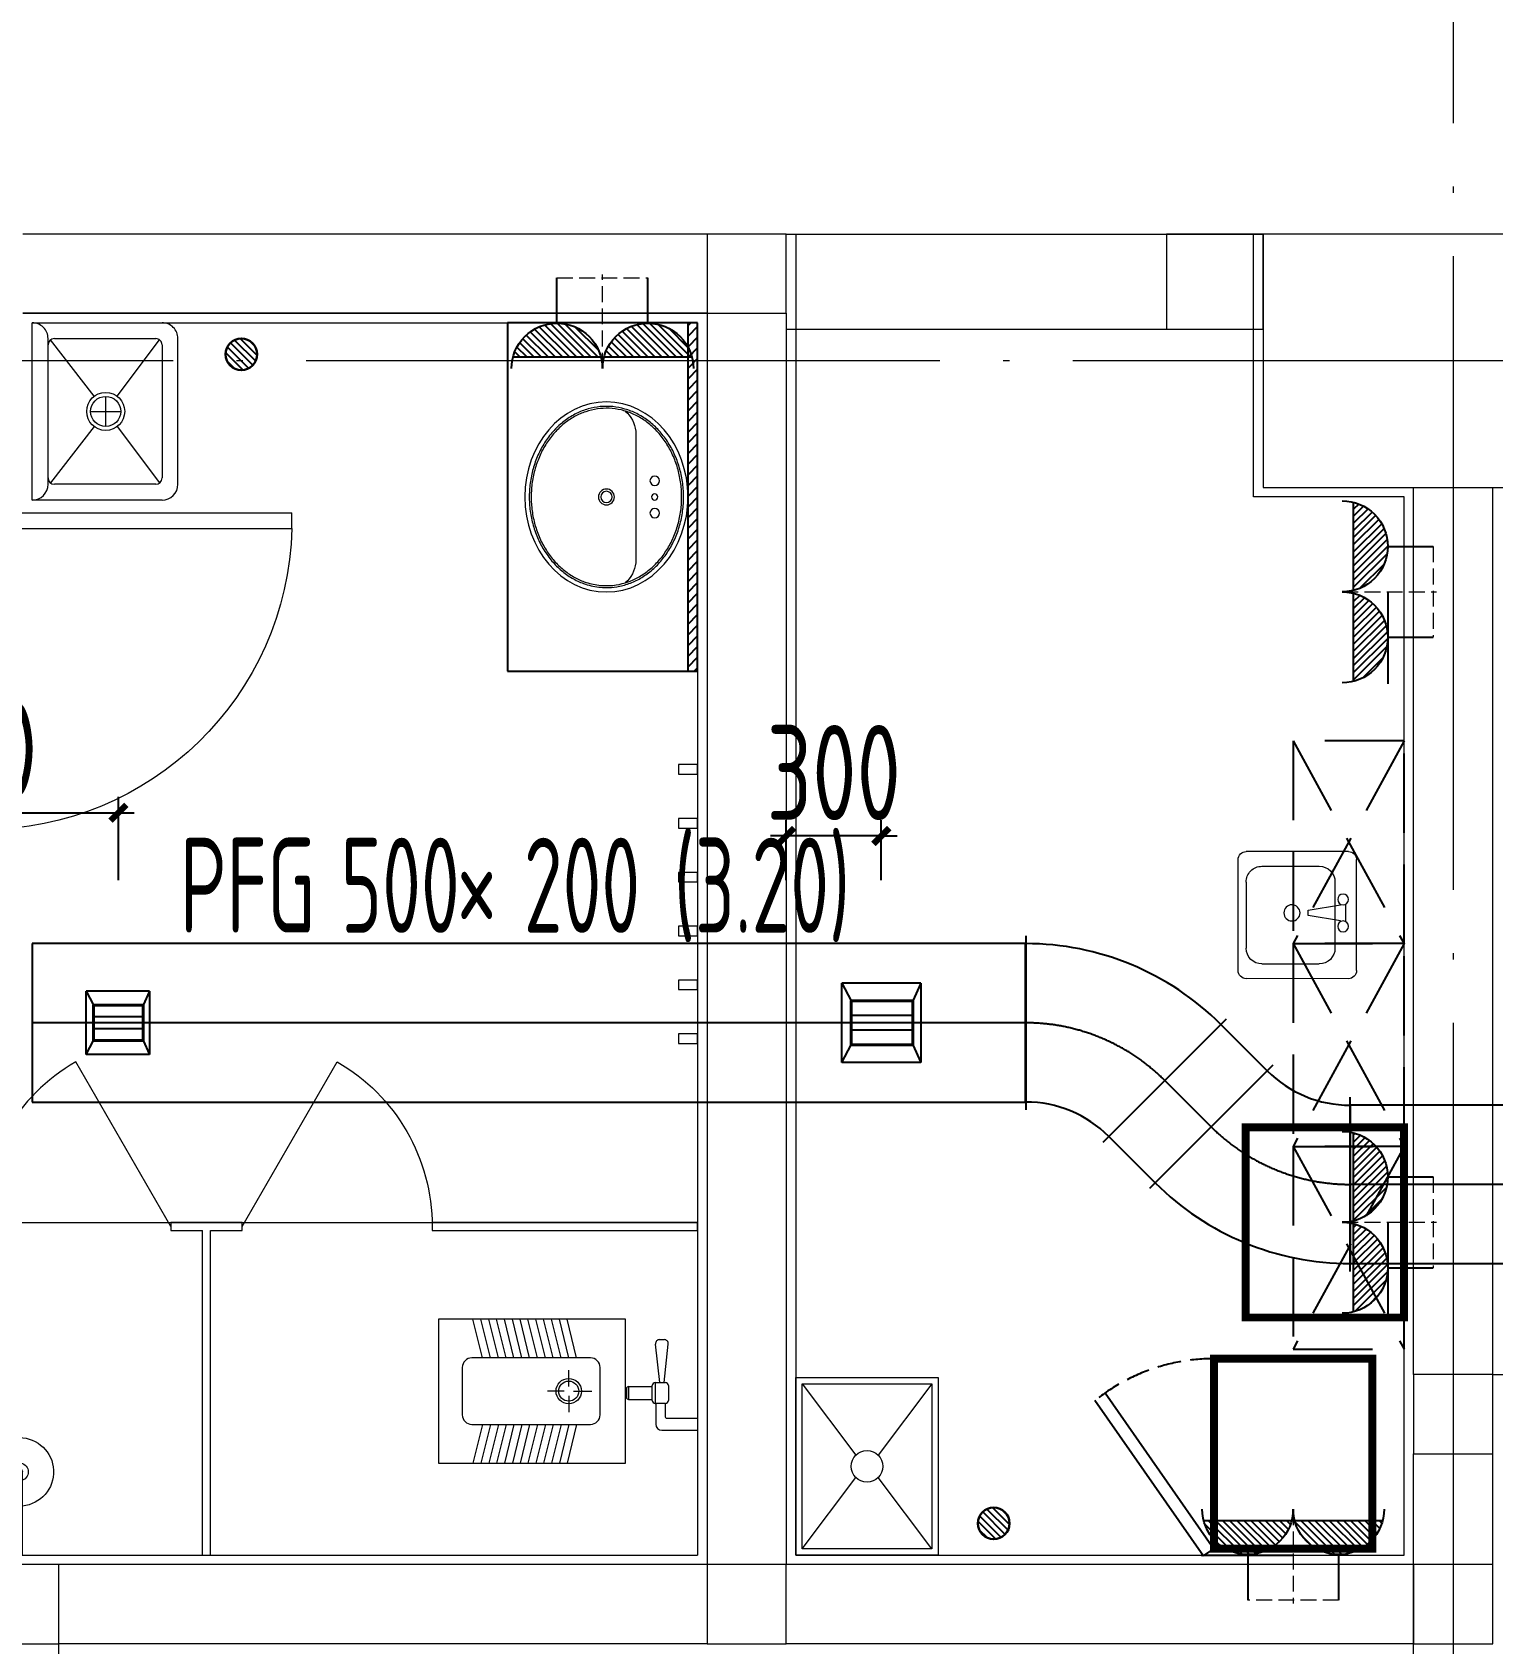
# Model space of a CAD drawing. Extents: x 13114849 to 13479250, y 160225 to 278773.
# Drawn here: x 13287413 to 13292022, y 190660 to 195746 of the extents above; entities that cross this region are included whole.
import ezdxf

# ---------------------------------------------------------------- set-up
doc = ezdxf.new("R2010")
doc.units = 0
doc.header["$LTSCALE"] = 1000
doc.header["$MEASUREMENT"] = 0
for name, pattern in [('_DASH', [0.6, 0.4, -0.2]), ('_虚线L', [0.375, 0.25, -0.125]), ('CENTER2', [28.575, 19.05, -3.175, 3.175, -3.175]), ('DASH', [0.35, 0.25, -0.1]), ('DOTE', [2.42, 2, -0.2, 0.02, -0.2])]:
    doc.linetypes.add(name, pattern=pattern)
for name, color, linetype in [('1-人性化', 1, 'Continuous'), ('1-其他设备', 253, 'Continuous'), ('DUCT-X-P中心线', 5, 'CENTER2'), ('DUCT-X-P标注', 7, 'Continuous'), ('DUCT-X-P法兰', 2, 'Continuous'), ('DUCT-X-P管', 31, 'Continuous'), ('DUCT-X-P管端线', 2, 'Continuous'), ('DUCT-X-P风口', 7, 'Continuous'), ('DUCT-X-S管', 3, 'Continuous'), ('洁具', 253, 'Continuous')]:
    doc.layers.add(name, color=color, linetype=linetype)
doc.layers.add('1-卫生洁具', color=8, linetype='Continuous', lineweight=5)
doc.layers.add('建筑底图', color=8, linetype='Continuous', lineweight=13)
doc.styles.add('67', font='gbenor.shx', dxfattribs={"width": 0.7, "bigfont": 'hztxt.shx'})
doc.styles.add('du', font='gbenor.shx', dxfattribs={"width": 0.8, "bigfont": 'hztxt.shx'})
doc.dimstyles.new('67', dxfattribs={"dimscale": 100, "dimtxt": 3, "dimasz": 0.5, "dimexe": 0.5, "dimexo": 2, "dimgap": 0.5, "dimtad": 2, "dimdec": 0, "dimrnd": 5, "dimzin": 0, "dimdsep": 46, "dimtxsty": 'du', "dimblk": 'ARCHTICK', "dimcen": 0, "dimdle": 0.5, "dimclrd": 256, "dimclre": 256, "dimclrt": 256, "dimazin": 0, "dimtfac": 1, "dimtdec": 0, "dimtix": 1, "dimtmove": 2, "dimatfit": 3, "dimfxl": 1, "dimtolj": 1, "dimtzin": 0, "dimlwd": -1, "dimlwe": -1, "dimarcsym": 0})

# ---------------------------------------------------------------- blocks, each defined once
blk = doc.blocks.new('$风口$00000108')
for p, q in [((-250, 135), (-190, 75)), ((-250, -135), (-250, 135)), ((250, 135), (200, 75)), ((250, 135), (250, -135)), ((200, 25), (-190, 25)), ((200, -25), (-190, -25)), ((-250, -135), (-190, -75)), ((200, -75), (250, -135)), ((250, -135), (-250, -135))]:
    blk.add_line(p, q)
at = {"linetype": 'Continuous'}
blk.add_line((250, 135), (-250, 135), dxfattribs=at)
at = {"lineweight": 40}
for p, q in [((-190, 75), (200, 75)), ((-190, -75), (-190, 75)), ((200, 75), (200, -75)), ((-190, -75), (200, -75))]:
    blk.add_line(p, q, dxfattribs=at)
blk = doc.blocks.new('_ArchTick')
at = {"color": 0, "linetype": 'ByBlock', "const_width": 0.4}
blk.add_lwpolyline([(-0.5, -0.5), (0.5, 0.5)], dxfattribs=at)
blk = doc.blocks.new('*D229')
at = {"layer": 'DUCT-X-P标注', "transparency": 16777216}
for p, q in [((13286732.4, 193079.5), (13286732.4, 193332.5)), ((13287684.4, 193069.5), (13287684.4, 193332.5)), ((13286682.4, 193282.5), (13287734.4, 193282.5))]:
    blk.add_line(p, q, dxfattribs=at)
at = {"layer": 'DUCT-X-P标注', "transparency": 16777216, "xscale": 50, "yscale": 50, "zscale": 50, "rotation": 180}
blk.add_blockref('_ArchTick', (13286732.4, 193282.5), dxfattribs=at)
at = {"layer": 'DUCT-X-P标注', "transparency": 16777216, "xscale": 50, "yscale": 50, "zscale": 50}
blk.add_blockref('_ArchTick', (13287684.4, 193282.5), dxfattribs=at)
at = {"layer": 'DUCT-X-P标注', "transparency": 16777216, "insert": (13287208.4, 193482.5), "char_height": 300, "attachment_point": 5, "style": 'du'}
blk.add_mtext('\\A1;950', dxfattribs=at)
blk = doc.blocks.new('*D226')
at = {"layer": 'DUCT-X-P标注', "transparency": 16777216}
for p, q in [((13289792.4, 193069.5), (13289792.4, 193259.5)), ((13290092.4, 193069.5), (13290092.4, 193259.5)), ((13289792.4, 193209.5), (13289742.4, 193209.5)), ((13290092.4, 193209.5), (13289792.4, 193209.5)), ((13290092.4, 193209.5), (13290142.4, 193209.5))]:
    blk.add_line(p, q, dxfattribs=at)
at = {"layer": 'DUCT-X-P标注', "transparency": 16777216, "xscale": 50, "yscale": 50, "zscale": 50}
blk.add_blockref('_ArchTick', (13289792.4, 193209.5), dxfattribs=at)
at = {"layer": 'DUCT-X-P标注', "transparency": 16777216, "xscale": 50, "yscale": 50, "zscale": 50, "rotation": 180}
blk.add_blockref('_ArchTick', (13290092.4, 193209.5), dxfattribs=at)
at = {"layer": 'DUCT-X-P标注', "transparency": 16777216, "insert": (13289942.4, 193409.5), "char_height": 300, "attachment_point": 5, "style": 'du'}
blk.add_mtext('\\A1;300', dxfattribs=at)
blk = doc.blocks.new('_FZH')
blk.add_lwpolyline([(-0.5, -0.5), (0.5, -0.5), (0.5, 0.5), (-0.5, 0.5)], close=True)
blk = doc.blocks.new('$TCHSYS$APDOOR2D')
at = {"layer": '1-卫生洁具'}
blk.add_line((0.5, 0), (0, 0.866), dxfattribs=at)
at = {"layer": '1-卫生洁具', "lineweight": 13}
blk.add_arc((0.5, 0), 1, 120, 180, dxfattribs=at)
blk = doc.blocks.new('$DorLib2D$00000001')
for p, q in [((0.45, 0.975), (0.5, 0.975)), ((0.45, 0), (0.45, 0.975)), ((0.5, 0), (0.5, 0.975)), ((0.5, 0), (0.45, 0))]:
    blk.add_line(p, q)
at = {"lineweight": 13}
blk.add_arc((0.475, 0), 0.975, 91.4693, 180, dxfattribs=at)
blk = doc.blocks.new('清扫插座')
at = {"layer": '1-人性化', "linetype": 'ByBlock', "ltscale": 0.01}
h = blk.add_hatch(dxfattribs=at)
h.set_pattern_fill('ANSI31', color=0, scale=10, style=0)
h.set_pattern_definition([(45, (-1002401.411, 91279.186), (-11.22532015, 11.22532015), [])])
h.paths.add_polyline_path([(7036148.4, 9877.8, -0.134132), (7036185.9, 9943.5, -0.198912), (7036287.4, 9985.5, -0.198912), (7036388.8, 9943.5, -0.134132), (7036426.3, 9877.8)])
h.paths.add_polyline_path([(7035861.4, 9877.8, -0.134132), (7035898.9, 9943.5, -0.198912), (7036000.4, 9985.5, -0.198912), (7036101.8, 9943.5, -0.134132), (7036139.3, 9877.8)])
at = {"color": 0, "linetype": 'DASH', "ltscale": 0.2}
for p, q in [((7036287.4, 10129), (7036000.4, 10129)), ((7036143.9, 9842), (7036143.9, 10139.3))]:
    blk.add_line(p, q, dxfattribs=at)
at = {"layer": '1-人性化', "color": 0, "linetype": 'ByBlock', "ltscale": 0.01}
for p, q in [((7036000.4, 9985.5), (7036000.4, 10129)), ((7036287.4, 9985.5), (7036287.4, 10129)), ((7035854, 9986.9), (7036142.9, 9986.9)), ((7035861.4, 9877.8), (7036139.3, 9877.8)), ((7036148.4, 9877.8), (7036426.3, 9877.8))]:
    blk.add_line(p, q, dxfattribs=at)
for centre, start, end in [((7036000.4, 9842), 90, 135), ((7036000.4, 9842), 45, 90), ((7036287.4, 9842), 90, 135), ((7036287.4, 9842), 45, 90), ((7036000.4, 9842), 135, 180), ((7036000.4, 9842), 0, 45), ((7036287.4, 9842), 135, 180), ((7036287.4, 9842), 0, 45)]:
    blk.add_arc(centre, 143.5, start, end, dxfattribs=at)
blk = doc.blocks.new('A$C763A2746')
at = {"color": 0}
for p, q in [((-207.6, 203.9), (142.6, 203.9)), ((-233.1, 178.4), (-233, -144.4)), ((-51, 169.9), (0, 169.9)), ((-51, 152.9), (-34, 51)), ((-17, 51), (0, 152.9)), ((168.1, 178.4), (168.1, -144.4)), ((71.7, 135.9), (-136.7, 135.9)), ((-186.7, -94.6), (-186.7, 85.9)), ((-34, 51), (-17, 51)), ((121.7, -94.8), (121.7, 85.9)), ((71.7, -144.8), (-136.8, -144.6)), ((-207.6, -169.9), (142.6, -169.9))]:
    blk.add_line(p, q, dxfattribs=at)
for centre, radius in [((-68, 161.4), 17), ((17, 161.4), 17), ((-25.5, 0), 25.5)]:
    blk.add_circle(centre, radius, dxfattribs=at)
for centre, radius, start, end in [((-207.6, 178.4), 25.5, 90, 180), ((142.6, 178.4), 25.5, 0, 90), ((-136.7, 85.9), 50, 90, 180), ((71.7, 85.9), 50, 0, 90), ((-136.7, -94.6), 50, 180, 269.9324), ((71.7, -94.8), 50, 269.9324, 0), ((-207.6, -144.4), 25.5, 180, 270), ((142.6, -144.4), 25.5, 270, 0)]:
    blk.add_arc(centre, radius, start, end, dxfattribs=at)
blk = doc.blocks.new('冰箱')
at = {"layer": '1-其他设备', "color": 0}
for p, q in [((-677591.9, -732727.9), (-677624.7, -732750.8)), ((-677281.1, -733242.7), (-677624.7, -732750.8)), ((-677248.3, -733219.8), (-677591.9, -732727.9))]:
    blk.add_line(p, q, dxfattribs=at)
at = {"layer": '1-其他设备', "color": 0, "linetype": '_虚线L', "ltscale": 0.3, "const_width": 25}
blk.add_lwpolyline([(-678124.7, -733350.8), (-677624.7, -733350.8), (-677624.7, -732750.8), (-678124.7, -732750.8)], close=True, dxfattribs=at)
at = {"layer": '1-其他设备', "color": 0, "linetype": 'DASH', "ltscale": 0.3}
blk.add_arc((-677624.7, -732750.8), 600, 270, 308.7542, dxfattribs=at)
blk = doc.blocks.new('dtyk')
at = {"layer": '1-卫生洁具'}
blk.add_line((4640617.3, -760379.9), (4640637.3, -760379.9), dxfattribs=at)
for points in [[(4640503.7, -760379.9), (4640760.1, -760379.9)], [(4640617.3, -760379.9), (4640617.3, -760643.1)], [(4640637.3, -760379.9), (4640637.3, -760643.1)]]:
    blk.add_lwpolyline(points, dxfattribs=at)
for centre, radius, start, end in [((4640627.3, -760642.4), 108.1, 95.306, 84.694), ((4640627.3, -760642.4), 28.3, 110.6725, 69.3275), ((4640627.3, -760640), 10.5, 197.2381, 342.7619)]:
    blk.add_arc(centre, radius, start, end, dxfattribs=at)
blk = doc.blocks.new('蹲便器')
at = {"layer": '洁具', "color": 8, "lineweight": 5}
for p, q in [((-75518.7, -530036.9), (-75548.7, -529914.3)), ((-75493.6, -530036.9), (-75523.6, -529914.3)), ((-75468.4, -530036.9), (-75498.4, -529914.3)), ((-75444.4, -530036.9), (-75474.4, -529914.3)), ((-75419.3, -530036.9), (-75449.3, -529914.3)), ((-75394.2, -530036.9), (-75424.2, -529914.3)), ((-75370.2, -530036.9), (-75400.2, -529914.3)), ((-75345.1, -530036.9), (-75375.1, -529914.3)), ((-75319.9, -530036.9), (-75349.9, -529914.3)), ((-75295.9, -530036.9), (-75325.9, -529914.3)), ((-75270.8, -530036.9), (-75300.8, -529914.3)), ((-75245.7, -530036.9), (-75275.7, -529914.3)), ((-75221.7, -530036.9), (-75251.7, -529914.3)), ((-74959.3, -530114.6), (-74972.5, -529993.3)), ((-74959.7, -529979.2), (-74945, -529979.2)), ((-74944.8, -530114.6), (-74932.3, -529993.3)), ((-75246.5, -530127), (-75246.5, -530075.2)), ((-75261.2, -530141.8), (-75313.1, -530141.8)), ((-75246.5, -530156.6), (-75246.5, -530208.4)), ((-75231.7, -530141.8), (-75173.2, -530141.8)), ((-75064.1, -530133.9), (-75064.1, -530161.7)), ((-75057.7, -530127.5), (-74983.1, -530127.5)), ((-75057.7, -530127.5), (-75057.7, -530168.1)), ((-74983.1, -530171.3), (-74983.1, -530124.2)), ((-74973.5, -530114.6), (-74941.5, -530114.6)), ((-74973.5, -530114.6), (-74973.5, -530180.9)), ((-74931.9, -530124.2), (-74931.9, -530171.3)), ((-75057.7, -530168.1), (-74983.1, -530168.1)), ((-74941.5, -530180.9), (-74973.5, -530180.9)), ((-74971.5, -530180.9), (-74971.5, -530246.1)), ((-74942.4, -530180.9), (-74942.4, -530220.9)), ((-75518.7, -530246.7), (-75548.7, -530369.3)), ((-75493.6, -530246.7), (-75523.6, -530369.3)), ((-75468.4, -530246.7), (-75498.4, -530369.3)), ((-75444.4, -530246.7), (-75474.4, -530369.3)), ((-75419.3, -530246.7), (-75449.3, -530369.3)), ((-75394.2, -530246.7), (-75424.2, -530369.3)), ((-75370.2, -530246.7), (-75400.2, -530369.3)), ((-75345.1, -530246.7), (-75375.1, -530369.3)), ((-75319.9, -530246.7), (-75349.9, -530369.3)), ((-75295.9, -530246.7), (-75325.9, -530369.3)), ((-75270.8, -530246.7), (-75300.8, -530369.3)), ((-75245.7, -530246.7), (-75275.7, -530369.3)), ((-75221.7, -530246.7), (-75251.7, -530369.3)), ((-74936, -530227.3), (-74842.4, -530227.3)), ((-74952.3, -530265.3), (-74842.4, -530265.3))]:
    blk.add_line(p, q, dxfattribs=at)
blk.add_lwpolyline([(-75657.4, -529914.3), (-75657.4, -530369.3), (-75067.4, -530369.3), (-75067.4, -529914.3)], close=True, dxfattribs=at)
blk.add_lwpolyline([(-75582.4, -530066.9), (-75582.4, -530216.7, 0.414214), (-75552.4, -530246.7), (-75177.4, -530246.7, 0.414214), (-75147.4, -530216.7), (-75147.4, -530066.9, 0.414214), (-75177.4, -530036.9), (-75552.4, -530036.9, 0.414214)], format="xyb", close=True, dxfattribs=at)
for radius in [40, 31.7]:
    blk.add_circle((-75246.5, -530141.8), radius, dxfattribs=at)
for centre, radius, start, end in [((-74959.7, -529992), 12.8, 90, 185.6498), ((-74945, -529992), 12.8, 354.3502, 90), ((-75057.7, -530133.9), 6.4, 90, 180), ((-74973.5, -530124.2), 9.6, 90, 180), ((-74941.5, -530124.2), 9.6, 0, 90), ((-75057.7, -530161.7), 6.4, 180, 270), ((-74973.5, -530171.3), 9.6, 180, 270), ((-74941.5, -530171.3), 9.6, 270, 0), ((-74952.3, -530246.1), 19.2, 180, 270), ((-74936, -530220.9), 6.4, 180, 270)]:
    blk.add_arc(centre, radius, start, end, dxfattribs=at)
blk = doc.blocks.new('拖布池')
at = {"layer": '1-卫生洁具'}
for p, q in [((61545.4, 43757.3), (61545.4, 44167.3)), ((61545.4, 44167.3), (62105.4, 44167.3)), ((62105.4, 44167.3), (62105.4, 43757.3)), ((61595.4, 44117.3), (62055.4, 44117.3)), ((61777.5, 43971.4), (61599.5, 44109.3)), ((61873.4, 43971.4), (62051.4, 44109.3)), ((61595.4, 43777.3), (61595.4, 44097.3)), ((62055.4, 44097.3), (62055.4, 43777.3)), ((61825.4, 43982.8), (61825.4, 43887.8)), ((61777.9, 43935.3), (61872.9, 43935.3)), ((61777.5, 43899.2), (61599.5, 43765.3)), ((61873.4, 43899.2), (62051.4, 43765.3)), ((62035.4, 43757.3), (61615.4, 43757.3)), ((61595.4, 43707.3), (62055.4, 43707.3))]:
    blk.add_line(p, q, dxfattribs=at)
for radius in [60, 47.5]:
    blk.add_circle((61825.4, 43935.3), radius, dxfattribs=at)
for centre, radius, start, end in [((61595.4, 44167.3), 50, 180, 270), ((62055.4, 44167.3), 50, 270, 0), ((61615.4, 44097.3), 20, 90, 180), ((62035.4, 44097.3), 20, 0, 90), ((61595.4, 43757.3), 50, 180, 270), ((61615.4, 43777.3), 20, 180, 270), ((62035.4, 43777.3), 20, 270, 0), ((62055.4, 43757.3), 50, 270, 0)]:
    blk.add_arc(centre, radius, start, end, dxfattribs=at)
blk = doc.blocks.new('洗手盆')
at = {"layer": '洁具', "color": 8, "lineweight": 5}
blk.add_line((-673032.2, -786964.4), (-673448.5, -786964.4), dxfattribs=at)
for centre, radius in [((-673291.3, -786904.4), 15), ((-673189.3, -786904.4), 15), ((-673240.3, -786904.4), 10), ((-673240.3, -787056.9), 25), ((-673240.3, -787056.9), 18)]:
    blk.add_circle(centre, radius, dxfattribs=at)
for centre, start, end in [((-673438.1, -787060.3), 96.152, 139.4432), ((-673042.5, -787060.3), 40.5568, 83.848)]:
    blk.add_arc(centre, 96.5, start, end, dxfattribs=at)
blk.add_ellipse((-673240.3, -787056.9), major_axis=(-300, 0), ratio=0.858334, dxfattribs=at)
for points, knots in [([(-673526.3, -787056.9), (-673526.3, -787065), (-673525.9, -787073.2), (-673523, -787097.5), (-673519.1, -787113.5), (-673508.9, -787141.6), (-673503.2, -787153.7), (-673489.5, -787177.1), (-673481.5, -787188.3), (-673463.5, -787209.6), (-673453.5, -787219.6), (-673431.7, -787238.2), (-673419.9, -787246.8), (-673394.9, -787262.1), (-673381.7, -787268.9), (-673354, -787280.7), (-673339.5, -787285.6), (-673309.7, -787293.5), (-673294.4, -787296.3), (-673263.4, -787299.9), (-673247.6, -787300.7), (-673216.4, -787299.9), (-673200.8, -787298.4), (-673170.2, -787293.3), (-673155.2, -787289.7), (-673126, -787280.4), (-673111.9, -787274.8), (-673084.9, -787261.6), (-673072, -787254.1), (-673047.9, -787237.5), (-673036.7, -787228.3), (-673016.1, -787208.6), (-673006.8, -787198), (-672990.3, -787175.8), (-672983.1, -787164.1), (-672971.1, -787140), (-672966.2, -787127.5), (-672958.9, -787102.1), (-672956.5, -787089.2), (-672954, -787063.2), (-672954, -787050.1), (-672956.5, -787024), (-672959, -787011.1), (-672966.4, -786985.7), (-672971.3, -786973.3), (-672983.4, -786949.2), (-672990.6, -786937.5), (-673007.2, -786915.3), (-673016.5, -786904.8), (-673037.1, -786885.1), (-673048.4, -786875.9), (-673072.5, -786859.3), (-673085.4, -786851.8), (-673112.4, -786838.7), (-673126.6, -786833.1), (-673155.8, -786823.9), (-673170.8, -786820.3), (-673201.4, -786815.3), (-673217, -786813.8), (-673248.1, -786813.1), (-673263.8, -786813.8), (-673294.6, -786817.4), (-673309.9, -786820.3), (-673339.7, -786828.2), (-673354.2, -786833.1), (-673382, -786845), (-673395.3, -786851.9), (-673420.5, -786867.4), (-673432.3, -786876), (-673454.2, -786894.7), (-673464.2, -786904.8), (-673482.1, -786926.2), (-673490.1, -786937.6), (-673503.7, -786961.1), (-673509.4, -786973.3), (-673518.4, -786998.3), (-673521.7, -787011.2), (-673525.5, -787035), (-673526.3, -787045.9), (-673526.3, -787056.9)], [0, 0, 0, 0, 0.101307, 0.101307, 0.30392, 0.30392, 0.465598, 0.465598, 0.627276, 0.627276, 0.788954, 0.788954, 0.950632, 0.950632, 1.111032, 1.111032, 1.273689, 1.273689, 1.436441, 1.436441, 1.599951, 1.599951, 1.762343, 1.762343, 1.924735, 1.924735, 2.087127, 2.087127, 2.249518, 2.249518, 2.41191, 2.41191, 2.574302, 2.574302, 2.736694, 2.736694, 2.899085, 2.899085, 3.061477, 3.061477, 3.223869, 3.223869, 3.386261, 3.386261, 3.548653, 3.548653, 3.711044, 3.711044, 3.873436, 3.873436, 4.035828, 4.035828, 4.19822, 4.19822, 4.360612, 4.360612, 4.523003, 4.523003, 4.685395, 4.685395, 4.847787, 4.847787, 5.010179, 5.010179, 5.172571, 5.172571, 5.334962, 5.334962, 5.497354, 5.497354, 5.659746, 5.659746, 5.822138, 5.822138, 5.98453, 5.98453, 6.146921, 6.146921, 6.283185, 6.283185, 6.283185, 6.283185]), ([(-673520.3, -787056.9), (-673520.3, -787064.9), (-673519.9, -787072.9), (-673517, -787096.4), (-673513.4, -787111.7), (-673503.7, -787138.4), (-673498.3, -787149.9), (-673485.6, -787172.1), (-673478.2, -787182.7), (-673461.4, -787203.1), (-673452.1, -787212.7), (-673431.7, -787230.6), (-673420.7, -787238.9), (-673396.8, -787254.2), (-673383.9, -787261.1), (-673356.9, -787273.2), (-673342.8, -787278.3), (-673313.9, -787286.4), (-673299.1, -787289.4), (-673269.3, -787293.4), (-673254.1, -787294.4), (-673223.9, -787294.3), (-673208.8, -787293.2), (-673178.9, -787288.9), (-673164.2, -787285.8), (-673135.7, -787277.5), (-673121.8, -787272.4), (-673095.2, -787260.3), (-673082.5, -787253.4), (-673058.6, -787237.9), (-673047.4, -787229.3), (-673026.7, -787210.9), (-673017.3, -787201), (-673000.5, -787180), (-672993.1, -787169), (-672980.5, -787146.2), (-672975.3, -787134.4), (-672967.1, -787110.2), (-672964.1, -787097.9), (-672960.6, -787073), (-672960, -787060.4), (-672961.1, -787035.4), (-672962.8, -787022.9), (-672968.6, -786998.3), (-672972.6, -786986.2), (-672983, -786962.6), (-672989.2, -786951.1), (-673003.9, -786929.1), (-673012.3, -786918.6), (-673030.9, -786898.8), (-673041.2, -786889.5), (-673063.5, -786872.4), (-673075.5, -786864.6), (-673100.7, -786850.7), (-673114, -786844.6), (-673141.7, -786834.3), (-673156, -786830.1), (-673185.3, -786823.7), (-673200.2, -786821.5), (-673230.3, -786819.2), (-673245.5, -786819.1), (-673275.7, -786820.9), (-673290.7, -786822.9), (-673320.1, -786828.9), (-673334.5, -786832.9), (-673362.3, -786842.8), (-673375.8, -786848.7), (-673401.3, -786862.2), (-673413.4, -786869.8), (-673436, -786886.6), (-673446.5, -786895.8), (-673465.6, -786915.3), (-673474.2, -786925.8), (-673489.3, -786947.6), (-673495.8, -786958.9), (-673506.6, -786982.4), (-673510.9, -786994.5), (-673517.3, -787019.8), (-673519.4, -787033.1), (-673520.2, -787049.9), (-673520.3, -787053.4), (-673520.3, -787056.9)], [0, 0, 0, 0, 0.102784, 0.102784, 0.302001, 0.302001, 0.458934, 0.458934, 0.615867, 0.615867, 0.772801, 0.772801, 0.929734, 0.929734, 1.091784, 1.091784, 1.254619, 1.254619, 1.415052, 1.415052, 1.575485, 1.575485, 1.735918, 1.735918, 1.896351, 1.896351, 2.056784, 2.056784, 2.217217, 2.217217, 2.377649, 2.377649, 2.538082, 2.538082, 2.698515, 2.698515, 2.858948, 2.858948, 3.019381, 3.019381, 3.179814, 3.179814, 3.340247, 3.340247, 3.500679, 3.500679, 3.661112, 3.661112, 3.821545, 3.821545, 3.981978, 3.981978, 4.142411, 4.142411, 4.302844, 4.302844, 4.463277, 4.463277, 4.62371, 4.62371, 4.784142, 4.784142, 4.944575, 4.944575, 5.105008, 5.105008, 5.265441, 5.265441, 5.425874, 5.425874, 5.586307, 5.586307, 5.74674, 5.74674, 5.907172, 5.907172, 6.067605, 6.067605, 6.238754, 6.238754, 6.283185, 6.283185, 6.283185, 6.283185])]:
    blk.add_open_spline(points, degree=3, knots=knots, dxfattribs=at)
blk = doc.blocks.new('洗手台')
at = {"linetype": 'ByBlock', "lineweight": -3}
h = blk.add_hatch(dxfattribs=at)
h.set_pattern_fill('ANSI31', color=0, scale=15)
h.set_pattern_definition([(45, (0, 0), (-16.8379802, 16.8379802), [])])
h.paths.add_polyline_path([(-670245, -735443.4), (-671345, -735443.4), (-671345, -735473.4), (-670245, -735473.4)])
at = {"layer": '洁具', "color": 0}
for p, q in [((-671345, -734873.4), (-670245, -734873.4)), ((-671345, -735473.4), (-671345, -734873.4)), ((-670245, -734873.4), (-670245, -735473.4)), ((-670245, -735443.4), (-671345, -735443.4)), ((-670245, -735473.4), (-671345, -735473.4))]:
    blk.add_line(p, q, dxfattribs=at)
at = {"layer": '洁具', "color": 0, "rotation": 180}
blk.add_blockref('洗手盆', (-1344035.3, -1522242.7), dxfattribs=at)
blk = doc.blocks.new('拖把池2')
at = {"layer": '1-卫生洁具'}
for p, q in [((11870436.1, 194839.5), (11870605.8, 194614.9)), ((11870846.1, 194839.5), (11870676.5, 194614.9)), ((11870436.1, 194319.5), (11870605.8, 194544.2)), ((11870846.1, 194319.5), (11870676.5, 194544.2))]:
    blk.add_line(p, q, dxfattribs=at)
for points in [[(11870866.1, 194299.5), (11870416.1, 194299.5), (11870416.1, 194859.5), (11870866.1, 194859.5)], [(11870846.1, 194319.5), (11870436.1, 194319.5), (11870436.1, 194839.5), (11870846.1, 194839.5)]]:
    blk.add_lwpolyline(points, close=True, dxfattribs=at)
blk.add_circle((11870641.1, 194579.5), 50, dxfattribs=at)

msp = doc.modelspace()

# ---------------------------------------------------------------- hatches: boundary and pattern name
at = {"layer": 'DUCT-X-S管'}
h = msp.add_hatch(dxfattribs=at)
h.set_pattern_fill('ANSI31', color=8, scale=200)
h.set_pattern_definition([(45, (0, 0), (-224.506403, 224.506403), [])])
h.paths.add_polyline_path([(13249447.6, 209819.5), (13249247.6, 209819.5), (13249247.6, 209019.5), (13249447.6, 209019.5)])
h.paths.add_polyline_path([(13251249.3, 209419.5), (13249447.8, 209419.5), (13249447.8, 209019.5), (13251249.3, 209019.5)])
h.paths.add_polyline_path([(13251249.3, 209819.5), (13249447.8, 209819.5), (13249447.8, 209419.5), (13251249.3, 209419.5)])
h.paths.add_polyline_path([(13251249.5, 209819.5), (13251249.5, 209419.5), (13252049.5, 209419.5)], flags=17)
h.paths.add_polyline_path([(13252049.5, 209419.5), (13251249.5, 209419.5), (13251249.5, 209019.5)])
h.paths.add_polyline_path([(13252049.5, 209819.5), (13251249.5, 209819.5), (13252049.5, 209419.5)], flags=17)
h.paths.add_polyline_path([(13252049.5, 209419.5), (13251249.5, 209019.5), (13252049.5, 209019.5)])
h.paths.add_polyline_path([(13249247.4, 209819.5), (13248747.4, 209819.5), (13248747.4, 209419.5), (13249247.4, 209419.5)])
h.paths.add_polyline_path([(13249247.4, 209419.5), (13248747.4, 209419.5), (13248747.4, 209019.5), (13249247.4, 209019.5)])
h.paths.add_polyline_path([(13249247.4, 208619.5), (13248747.4, 208619.5), (13248747.4, 208219.5), (13249247.4, 208219.5)])
h.paths.add_polyline_path([(13249247.4, 208219.5), (13248747.4, 208219.5), (13248747.4, 207819.5), (13249247.4, 207819.5)])
h.paths.add_polyline_path([(13251198.6, 208619.5), (13249447.8, 208619.5), (13249447.8, 208219.5), (13251198.6, 208219.5)])
h.paths.add_polyline_path([(13249447.6, 208619.5), (13249247.6, 208619.5), (13249247.6, 207819.5), (13249447.6, 207819.5)])
h.paths.add_polyline_path([(13251198.6, 208219.5), (13249447.8, 208219.5), (13249447.8, 207819.5), (13251198.6, 207819.5)])
h.paths.add_polyline_path([(13251198.8, 208619.5), (13251198.8, 208219.5), (13251998.8, 208219.5)])
h.paths.add_polyline_path([(13251998.8, 208219.5), (13251198.8, 208219.5), (13251198.8, 207819.5)], flags=17)
h.paths.add_polyline_path([(13251998.8, 208219.5), (13251198.8, 207819.5), (13251998.8, 207819.5)], flags=17)
h.paths.add_polyline_path([(13251998.8, 208619.5), (13251198.8, 208619.5), (13251998.8, 208219.5)])
h.paths.add_polyline_path([(13252850.3, 209419.5), (13252850.3, 209019.5), (13253650.3, 209019.5)], flags=17)
h.paths.add_polyline_path([(13253650.3, 209819.5), (13252850.3, 209819.5), (13252850.3, 209419.5)])
h.paths.add_polyline_path([(13253650.3, 209819.5), (13252850.3, 209419.5), (13253650.3, 209419.5)])
h.paths.add_polyline_path([(13253650.3, 209419.5), (13252850.3, 209419.5), (13253650.3, 209019.5)], flags=17)
h.paths.add_polyline_path([(13256072.3, 209419.5), (13253650.5, 209419.5), (13253650.5, 209019.5), (13256072.3, 209019.5)])
h.paths.add_polyline_path([(13256072.3, 209819.5), (13253650.5, 209819.5), (13253650.5, 209419.5), (13256072.3, 209419.5)])
h.paths.add_polyline_path([(13256072.3, 208619.5), (13253599.8, 208619.5), (13253599.8, 208219.5), (13256072.3, 208219.5)])
h.paths.add_polyline_path([(13256072.3, 208219.5), (13253599.8, 208219.5), (13253599.8, 207819.5), (13256072.3, 207819.5)])
h.paths.add_polyline_path([(13253599.6, 208619.5), (13252799.6, 208219.5), (13253599.6, 208219.5)], flags=17)
h.paths.add_polyline_path([(13253599.6, 208219.5), (13252799.6, 208219.5), (13253599.6, 207819.5)])
h.paths.add_polyline_path([(13252799.6, 208219.5), (13252799.6, 207819.5), (13253599.6, 207819.5)])
h.paths.add_polyline_path([(13253599.6, 208619.5), (13252799.6, 208619.5), (13252799.6, 208219.5)], flags=17)
h.paths.add_polyline_path([(13256272.5, 208619.5), (13256072.5, 208619.5), (13256072.5, 207819.5), (13256272.5, 207819.5)])
h.paths.add_polyline_path([(13256772.8, 208619.5), (13256272.7, 208619.5), (13256272.7, 208219.5), (13256772.8, 208219.5)])
h.paths.add_polyline_path([(13256772.8, 208219.5), (13256272.7, 208219.5), (13256272.7, 207819.5), (13256772.8, 207819.5)])
h.paths.add_polyline_path([(13256773.7, 209419.5), (13256272.7, 209419.5), (13256272.7, 209019.5), (13256773.7, 209019.5)])
h.paths.add_polyline_path([(13256272.5, 209819.5), (13256072.5, 209819.5), (13256072.5, 209019.5), (13256272.5, 209019.5)])
h.paths.add_polyline_path([(13256773.7, 209819.5), (13256272.7, 209819.5), (13256272.7, 209419.5), (13256773.7, 209419.5)])
h.paths.add_polyline_path([(13259710, 209819.5), (13259397.2, 209819.5), (13259397.2, 209419.5), (13259710, 209419.5)])
h.paths.add_polyline_path([(13259810.2, 209642), (13259810.2, 209819.5), (13259710.2, 209819.5), (13259710.2, 209019.5), (13259910.2, 209019.5), (13259910.2, 209819.5), (13259810.2, 209819.5)])
h.paths.add_polyline_path([(13260223.1, 209819.5), (13259910.4, 209819.5), (13259910.4, 209419.5), (13260223.1, 209419.5)])
h.paths.add_polyline_path([(13259710, 209419.5), (13259397.2, 209419.5), (13259397.2, 209019.5), (13259710, 209019.5)])
h.paths.add_polyline_path([(13260223.1, 209419.5), (13259910.4, 209419.5), (13259910.4, 209019.5), (13260223.1, 209019.5)])
h.paths.add_polyline_path([(13260423.3, 209819.5), (13260223.3, 209819.5), (13260223.3, 209019.5), (13260423.3, 209019.5)])
h.paths.add_polyline_path([(13260702.2, 209819.5), (13260423.5, 209819.5), (13260423.5, 209419.5), (13260702.2, 209419.5)])
h.paths.add_polyline_path([(13260702.2, 209419.5), (13260423.5, 209419.5), (13260423.5, 209019.5), (13260702.2, 209019.5)])
h.paths.add_polyline_path([(13261272.4, 209939.5), (13261272.4, 209989.5), (13260872.4, 209989.5), (13260872.4, 209939.5, -0.414214), (13260752.4, 209819.5), (13260702.4, 209819.5), (13260702.4, 209419.5), (13260752.4, 209419.5, 0.414214)], flags=17)
h.paths.add_polyline_path([(13261672.4, 209989.5), (13261272.4, 209989.5), (13261272.4, 209939.5, -0.414214), (13260752.4, 209419.5), (13260702.4, 209419.5), (13260702.4, 209019.5), (13261672.4, 209019.5)])
h.paths.add_polyline_path([(13261272.4, 212034.1), (13260872.4, 212034.1), (13260872.4, 209989.7), (13261272.4, 209989.7)])
h.paths.add_polyline_path([(13261672.4, 212034.1), (13261272.4, 212034.1), (13261272.4, 209989.7), (13261672.4, 209989.7)])
h.paths.add_polyline_path([(13261272.4, 214612.7), (13260872.4, 214612.7), (13260872.4, 212234.5), (13261272.4, 212234.5)])
h.paths.add_polyline_path([(13261672.4, 214612.7), (13261272.4, 214612.7), (13261272.4, 212234.5), (13261672.4, 212234.5)])
h.paths.add_polyline_path([(13261672.4, 212234.3), (13260872.4, 212234.3), (13260872.4, 212034.3), (13261672.4, 212034.3)])
h.paths.add_polyline_path([(13261572.4, 215112.9), (13260772.4, 215112.9), (13260872.4, 214612.9), (13261272.4, 214612.9)])
h.paths.add_polyline_path([(13262372.4, 215112.9), (13261572.4, 215112.9), (13261272.4, 214612.9), (13261672.4, 214612.9)])
h.paths.add_polyline_path([(13262372.4, 215332.6), (13261572.4, 215332.6), (13261572.4, 215113.1), (13262372.4, 215113.1)])
h.paths.add_polyline_path([(13262372.4, 215532.8), (13260772.4, 215532.8), (13260772.4, 215332.8), (13262372.4, 215332.8)])
h.paths.add_polyline_path([(13261572.4, 215784.5), (13260772.4, 215784.5), (13260772.4, 215533), (13261572.4, 215533)])
h.paths.add_polyline_path([(13261572.4, 215332.6), (13260772.4, 215332.6), (13260772.4, 215113.1), (13261572.4, 215113.1)])
h.paths.add_polyline_path([(13262372.4, 215784.5), (13261572.4, 215784.5), (13261572.4, 215533), (13262372.4, 215533)])
h.paths.add_polyline_path([(13259910.2, 208619.5), (13259810.2, 208619.5), (13259810.2, 208442), (13259820.4, 208440), (13259829.7, 208431.6), (13259833.1, 208419.5), (13259830.8, 208411.5), (13259827.1, 208404.1), (13259820, 208399.7), (13259810.2, 208395.9), (13259810.2, 208397.1), (13259799.9, 208399), (13259790.7, 208407.4), (13259787.2, 208419.5), (13259790.7, 208431.6), (13259799.9, 208440), (13259810.2, 208442), (13259810.2, 208619.5), (13259710.2, 208619.5), (13259710.2, 207819.5), (13259910.2, 207819.5)])
h.paths.add_polyline_path([(13260222.2, 208219.5), (13259910.4, 208219.5), (13259910.4, 207819.5), (13260222.2, 207819.5)])
h.paths.add_polyline_path([(13259710, 208619.5), (13259396.3, 208619.5), (13259396.3, 208219.5), (13259710, 208219.5)])
h.paths.add_polyline_path([(13259710, 208219.5), (13259396.3, 208219.5), (13259396.3, 207819.5), (13259710, 207819.5)])
h.paths.add_polyline_path([(13260422.4, 208619.5), (13260222.4, 208619.5), (13260222.4, 207819.5), (13260422.4, 207819.5)])
h.paths.add_polyline_path([(13260222.2, 208619.5), (13259910.4, 208619.5), (13259910.4, 208219.5), (13260222.2, 208219.5)])
h.paths.add_polyline_path([(13260702.2, 208619.5), (13260422.6, 208619.5), (13260422.6, 208219.5), (13260702.2, 208219.5)])
h.paths.add_polyline_path([(13260702.2, 208219.5), (13260422.6, 208219.5), (13260422.6, 207819.5), (13260702.2, 207819.5)])
h.paths.add_polyline_path([(13261672.4, 208619.5), (13260702.4, 208619.5), (13260702.4, 208219.5), (13260752.4, 208219.5, -0.414214), (13261272.4, 207699.5), (13261272.4, 207649.5), (13261672.4, 207649.5)])
h.paths.add_polyline_path([(13260752.4, 208219.5), (13260702.4, 208219.5), (13260702.4, 207819.5), (13260752.4, 207819.5, -0.414214), (13260872.4, 207699.5), (13260872.4, 207649.5), (13261272.4, 207649.5), (13261272.4, 207699.5, 0.414214)], flags=17)
h.paths.add_polyline_path([(13261272.4, 207649.3), (13260872.4, 207649.3), (13260872.4, 206829.7), (13261272.4, 206829.7)])
h.paths.add_polyline_path([(13261672.4, 207649.3), (13261272.4, 207649.3), (13261272.4, 206829.7), (13261672.4, 206829.7)])
h.paths.add_polyline_path([(13261272.4, 206629.3), (13260872.4, 206629.3), (13260872.4, 199597.2), (13261272.4, 199597.2)])
h.paths.add_polyline_path([(13261672.4, 206629.3), (13261272.4, 206629.3), (13261272.4, 199597.2), (13261672.4, 199597.2)])
h.paths.add_polyline_path([(13261672.4, 206829.5), (13260872.4, 206829.5), (13260872.4, 206629.5), (13261672.4, 206629.5)])
h.paths.add_polyline_path([(13298012.2, 197010), (13296334.1, 197010), (13296334.1, 196610), (13298012.2, 196610)])
h.paths.add_polyline_path([(13298012.2, 196610), (13296334.1, 196610), (13296334.1, 196210), (13298012.2, 196210)])
h.paths.add_polyline_path([(13298062.4, 196610), (13298012.4, 196610), (13298012.4, 196210), (13298062.4, 196210, -0.414214), (13298222.4, 196050), (13298222.4, 196000), (13298622.4, 196000), (13298622.4, 196050, 0.414214)], flags=17)
h.paths.add_polyline_path([(13299022.4, 197010), (13298012.4, 197010), (13298012.4, 196610), (13298062.4, 196610, -0.414214), (13298622.4, 196050), (13298622.4, 196000), (13299022.4, 196000)])
h.paths.add_polyline_path([(13298622.4, 195999.8), (13298222.4, 195999.8), (13298222.4, 195899.5), (13298622.4, 195899.5)])
h.paths.add_polyline_path([(13299022.4, 195999.8), (13298622.4, 195999.8), (13298622.4, 195899.5), (13299022.4, 195899.5)])
h.paths.add_polyline_path([(13298622.4, 195899.3), (13298222.4, 195899.3), (13297822.4, 195399.3), (13298622.4, 195399.3)])
h.paths.add_polyline_path([(13299022.4, 195899.3), (13298622.4, 195899.3), (13298622.4, 195399.3), (13299422.4, 195399.3)])
h.paths.add_polyline_path([(13299422.4, 195309.7), (13297822.4, 195309.7), (13297822.4, 195109.7), (13299422.4, 195109.7)])
h.paths.add_polyline_path([(13299422.4, 195399.1), (13298622.4, 195399.1), (13298622.4, 195309.9), (13299422.4, 195309.9)])
h.paths.add_polyline_path([(13298622.4, 195399.1), (13297822.4, 195399.1), (13297822.4, 195309.9), (13298622.4, 195309.9)])
h.paths.add_polyline_path([(13298622.4, 195109.5), (13297822.4, 195109.5), (13297822.4, 194859.5), (13298622.4, 194859.5)])
h.paths.add_polyline_path([(13299422.4, 195109.5), (13298622.4, 195109.5), (13298622.4, 194859.5), (13299422.4, 194859.5)])
at = {"layer": '建筑底图', "linetype": 'ByBlock', "lineweight": -3}
h = msp.add_hatch(dxfattribs=at)
h.set_pattern_fill('ANSI31', color=256, scale=10, angle=90)
h.set_pattern_definition([(315, (13988649.463, -453760.346), (11.22532015, 11.22532015), [])])
edge = h.paths.add_edge_path()
edge.add_arc((13288072.6, 194729.7), 50, 0, 360)
h = msp.add_hatch(dxfattribs=at)
h.set_pattern_fill('ANSI31', color=256, scale=10, angle=90)
h.set_pattern_definition([(315, (13991024.262, -457450.556), (11.22532015, 11.22532015), [])])
edge = h.paths.add_edge_path()
edge.add_arc((13290447.4, 191039.5), 50, 0, 360)

# ---------------------------------------------------------------- linework, layer by layer
at = {"layer": 'DUCT-X-P中心线'}
for p, q in [((13290548, 192619.5), (13287412.6, 192619.5)), ((13290548.2, 192619.5), (13290548.3, 192619.5)), ((13290987, 192437.8), (13290987.1, 192437.7)), ((13291133.3, 192291.5), (13290987.2, 192437.6)), ((13291133.5, 192291.2), (13291133.5, 192291.3)), ((13291572.4, 192109.5), (13291572.3, 192109.5)), ((13293832.4, 192109.5), (13291572.6, 192109.5))]:
    msp.add_line(p, q, dxfattribs=at)
for centre, start, end in [((13290548.3, 191999), 45, 90), ((13291572.3, 192730), 225, 270)]:
    msp.add_arc(centre, 620.5, start, end, dxfattribs=at)
at = {"layer": 'DUCT-X-P法兰'}
for p, q in [((13290548.1, 192894.5), (13290548.1, 192344.5)), ((13290792.7, 192243.2), (13291181.6, 192632.1)), ((13291327.8, 192485.8), (13290938.9, 192096.9)), ((13291572.5, 191834.5), (13291572.5, 192384.5))]:
    msp.add_line(p, q, dxfattribs=at)
at = {"layer": 'DUCT-X-P管'}
for p, q in [((13287412.6, 192869.5), (13287412.6, 192369.5)), ((13290548, 192869.5), (13287412.6, 192869.5)), ((13290548, 192369.5), (13290548, 192869.5)), ((13290548.2, 192869.5), (13290548.3, 192869.5)), ((13291164, 192614.3), (13290810.4, 192260.8)), ((13291163.8, 192614.6), (13291163.8, 192614.5)), ((13291310.1, 192468.2), (13291164, 192614.3)), ((13290956.5, 192114.7), (13291310.1, 192468.2)), ((13291310.2, 192468.1), (13291310.3, 192468)), ((13287412.6, 192369.5), (13290548, 192369.5)), ((13290548.3, 192369.5), (13290548.2, 192369.5)), ((13291572.3, 192359.5), (13291572.4, 192359.5)), ((13291572.6, 192359.5), (13291572.6, 191859.5)), ((13293832.4, 192359.5), (13291572.6, 192359.5)), ((13290810.3, 192260.9), (13290810.2, 192261)), ((13290810.4, 192260.8), (13290956.5, 192114.7)), ((13290956.8, 192114.5), (13290956.7, 192114.5)), ((13291572.4, 191859.5), (13291572.3, 191859.5)), ((13291572.6, 191859.5), (13293832.4, 191859.5))]:
    msp.add_line(p, q, dxfattribs=at)
for centre, radius, start, end in [((13290548.3, 191999), 870.5, 45, 90), ((13291572.3, 192730), 370.5, 225, 270), ((13290548.3, 191999), 370.5, 45, 90), ((13291572.3, 192730), 870.5, 225, 270)]:
    msp.add_arc(centre, radius, start, end, dxfattribs=at)
at = {"layer": 'DUCT-X-P管端线'}
for p, q in [((13290548.2, 192869.5), (13290548.2, 192369.5)), ((13291163.8, 192614.5), (13290810.3, 192260.9)), ((13290956.7, 192114.5), (13291310.2, 192468.1)), ((13291572.4, 191859.5), (13291572.4, 192359.5))]:
    msp.add_line(p, q, dxfattribs=at)
at = {"layer": '建筑底图', "color": 8, "linetype": 'DOTE'}
for p, q in [((13291897.4, 209559.5), (13291897.4, 180083)), ((13474197.4, 194709.5), (13119297.4, 194709.5))]:
    msp.add_line(p, q, dxfattribs=at)
at = {"layer": '建筑底图'}
for p, q in [((13289542.4, 195109.5), (13287382.4, 195109.5)), ((13289792.4, 195109.5), (13291297.4, 195109.5)), ((13289542.4, 194859.5), (13287382.4, 194859.5)), ((13287382.4, 194859.5), (13289542.4, 194859.5)), ((13287412.4, 194829.5), (13289512.4, 194829.5)), ((13289512.4, 194829.5), (13289512.4, 190939.5)), ((13289542.4, 194859.5), (13289542.4, 190909.5)), ((13289792.4, 194859.5), (13289792.4, 190909.5)), ((13289792.4, 194809.5), (13291297.4, 194809.5)), ((13291772.4, 191509.5), (13291772.4, 194309.5)), ((13292022.4, 191509.5), (13292022.4, 194309.5)), ((13285962.4, 191989.5), (13289512.4, 191989.5)), ((13287849.9, 191989.5), (13287849.9, 191964.5)), ((13287962.4, 191989.5), (13287849.9, 191989.5)), ((13288074.9, 191989.5), (13287962.4, 191989.5)), ((13288074.9, 191964.5), (13288074.9, 191989.5)), ((13288674.9, 191989.5), (13288674.9, 191964.5)), ((13289512.4, 191989.5), (13288674.9, 191989.5)), ((13289512.4, 191964.5), (13289512.4, 191989.5)), ((13287849.9, 191964.5), (13287949.9, 191964.5)), ((13287949.9, 190939.5), (13287949.9, 191964.5)), ((13287974.9, 191964.5), (13288074.9, 191964.5)), ((13287974.9, 190939.5), (13287974.9, 191964.5)), ((13288674.9, 191964.5), (13289512.4, 191964.5)), ((13291772.4, 190909.5), (13291772.4, 191259.5)), ((13292022.4, 190909.5), (13292022.4, 191259.5)), ((13285962.4, 190939.5), (13289512.4, 190939.5)), ((13287949.9, 190939.5), (13287974.9, 190939.5)), ((13289542.4, 190909.5), (13287496.9, 190909.5)), ((13291772.4, 190909.5), (13289792.4, 190909.5)), ((13289542.4, 190659.5), (13287496.9, 190659.5)), ((13287496.9, 189184.5), (13287496.9, 190659.5)), ((13291772.4, 190659.5), (13289792.4, 190659.5))]:
    msp.add_line(p, q, dxfattribs=at)
at = {"layer": '建筑底图', "color": 8}
for p, q in [((13292022.4, 191509.5), (13295072.4, 191509.5)), ((13291772.4, 189184.5), (13291772.4, 191259.5))]:
    msp.add_line(p, q, dxfattribs=at)
at = {"layer": '建筑底图'}
msp.add_lwpolyline([(13289822.4, 195109.5), (13289822.4, 190939.5), (13291742.4, 190939.5), (13291742.4, 194279.5), (13291267.4, 194279.5), (13291267.4, 195109.5)], dxfattribs=at)
at = {"layer": '建筑底图', "linetype": 'DASH', "lineweight": -3}
for points in [[(13291392.4, 193509.5), (13291742.4, 192869.5)], [(13291742.4, 193509.5), (13291392.4, 192869.5)], [(13291392.4, 192869.5), (13291742.4, 192229.5)], [(13291742.4, 192869.5), (13291392.4, 192229.5)], [(13291392.4, 192229.5), (13291742.4, 191589.5)], [(13291742.4, 192229.5), (13291392.4, 191589.5)]]:
    msp.add_lwpolyline(points, dxfattribs=at)
for points in [[(13291392.4, 193509.5), (13291392.4, 192869.5), (13291742.4, 192869.5), (13291742.4, 193509.5)], [(13291392.4, 192869.5), (13291392.4, 192229.5), (13291742.4, 192229.5), (13291742.4, 192869.5)], [(13291392.4, 192229.5), (13291392.4, 191589.5), (13291742.4, 191589.5), (13291742.4, 192229.5)]]:
    msp.add_lwpolyline(points, close=True, dxfattribs=at)
at = {"layer": '建筑底图'}
for points in [[(13289512.4, 193434.5), (13289452.4, 193434.5), (13289452.4, 193404.5), (13289512.4, 193404.5)], [(13289512.4, 193264.5), (13289452.4, 193264.5), (13289452.4, 193234.5), (13289512.4, 193234.5)], [(13289512.4, 193094.5), (13289452.4, 193094.5), (13289452.4, 193064.5), (13289512.4, 193064.5)], [(13289512.4, 192924.5), (13289452.4, 192924.5), (13289452.4, 192894.5), (13289512.4, 192894.5)], [(13289512.4, 192754.5), (13289452.4, 192754.5), (13289452.4, 192724.5), (13289512.4, 192724.5)], [(13289512.4, 192584.5), (13289452.4, 192584.5), (13289452.4, 192554.5), (13289512.4, 192554.5)]]:
    msp.add_lwpolyline(points, close=True, dxfattribs=at)
at = {"layer": '建筑底图', "linetype": '_DASH', "ltscale": 0.25, "const_width": 25}
msp.add_lwpolyline([(13291742.4, 191689.5), (13291242.4, 191689.5), (13291242.4, 192289.5), (13291742.4, 192289.5)], close=True, dxfattribs=at)
at = {"layer": '建筑底图', "linetype": 'ByBlock', "lineweight": 30}
for centre in [(13288072.6, 194729.7), (13290447.4, 191039.5)]:
    msp.add_circle(centre, 50, dxfattribs=at)

# ---------------------------------------------------------------- block references
at = {"layer": 'DUCT-X-P风口'}
for p, xscale, yscale in [((13290092.4, 192619.5, 3160), 0.5, 0.9259259259259259), ((13287682.4, 192619.5, 3535), 0.4, 0.7407407407407408)]:
    msp.add_blockref('$风口$00000108', p, dxfattribs=dict(at, xscale=xscale, yscale=yscale))
at = {"layer": '建筑底图'}
for name, p, xscale, yscale, zscale, rotation in [('_FZH', (13289667.4, 194984.5), 249.9999997786072, 249.9999997786072, 249.9999997786072, 270.0000001186746), ('_FZH', (13291144.9, 194959.5), 299.9999993453384, 305.0000018384308, 305.0000018384308, 270.0000001188168), ('_FZH', (13291897.4, 194709.5), 800, 1200, 1200, 270), ('$DorLib2D$00000001', (13287257.4, 193729.5), -1000, 1000, -1000, 269.9999999988933), ('$TCHSYS$APDOOR2D', (13288374.9, 191977), -600, 600, 25, 359.9999999986337), ('_FZH', (13291897.4, 191384.5), 250, 250, 250, 270), ('_FZH', (13287371.9, 190784.5), 250, 250, 250, 270), ('_FZH', (13291897.4, 190784.5), 250, 250, 250, 270)]:
    msp.add_blockref(name, p, dxfattribs=dict(at, xscale=xscale, yscale=yscale, zscale=zscale, rotation=rotation))
at = {"layer": '建筑底图', "xscale": -1}
msp.add_blockref('清扫插座', (20325356.2, 184842.6), dxfattribs=at)
at = {"layer": '建筑底图', "extrusion": (0, 0, -1), "xscale": -1, "zscale": -1, "rotation": 270}
msp.add_blockref('拖布池', (-13331579.7, 132724.1), dxfattribs=at)
at = {"layer": '建筑底图', "linetype": 'ByBlock', "lineweight": -3, "xscale": -1}
for name, p, rotation in [('洗手台', (12554039, -476515.5), 90), ('dtyk', (8646744.6, -569440.4), 180)]:
    msp.add_blockref(name, p, dxfattribs=dict(at, rotation=rotation))
at = {"layer": '建筑底图', "xscale": -1}
for name, p, rotation in [('清扫插座', (13281705.5, -6842164), 270), ('A$C763A2746', (13291388.5, 192992), 270), ('清扫插座', (13281705.5, -6844154), 270), ('清扫插座', (6255248.5, 200926.4), 180)]:
    msp.add_blockref(name, p, dxfattribs=dict(at, rotation=rotation))
at = {"layer": '建筑底图'}
for name, p, xscale, yscale, zscale in [('$TCHSYS$APDOOR2D', (13287549.9, 191977), 600, 600, 25), ('_FZH', (13289667.4, 190784.5), 249.9999999534339, 249.9999999534339, 249.9999999534339)]:
    msp.add_blockref(name, p, dxfattribs=dict(at, xscale=xscale, yscale=yscale, zscale=zscale))
at = {"layer": '建筑底图', "linetype": 'ByBlock', "lineweight": -3}
msp.add_blockref('蹲便器', (13364352.3, 721598.8), dxfattribs=at)
at = {"layer": '建筑底图', "rotation": 180}
msp.add_blockref('冰箱', (12613517.7, -541791.3), dxfattribs=at)
at = {"layer": '建筑底图'}
msp.add_blockref('拖把池2', (1419406.2, -3360), dxfattribs=at)

# ---------------------------------------------------------------- texts
at = {"layer": 'DUCT-X-P标注', "color": 7, "style": '67', "width": 0.7}
for s, p in [('PFG', (13287878.3, 192903.7, 3420)), ('500', (13288386.6, 192903.7, 3420)), ('200', (13288964.1, 192903.7, 3420)), ('(3.20)', (13289437.5, 192903.7, 3420)), ('×', (13288754.1, 192903.7, 3420))]:
    msp.add_text(s, height=300, dxfattribs=at).set_placement(p)

# ---------------------------------------------------------------- dimensions: what is measured, and where the dimension line sits
at = {"layer": 'DUCT-X-P标注'}
for base, p1, p2, picture, middle in [((13287684.4, 193282.5), (13286732.4, 192879.5), (13287684.4, 192869.5, 3300), '*D229', (13287208.4, 193482.5)), ((13289792.4, 193209.5), (13290092.4, 192869.5, 3300), (13289792.4, 192869.5, 3300), '*D226', (13289942.4, 193409.5))]:
    dim = msp.add_linear_dim(base=base, p1=p1, p2=p2, dimstyle='67', dxfattribs=at)
    dim.commit()
    dim.dimension.update_dxf_attribs({"geometry": picture, "text_midpoint": middle})

doc.saveas('drawing.dxf')
